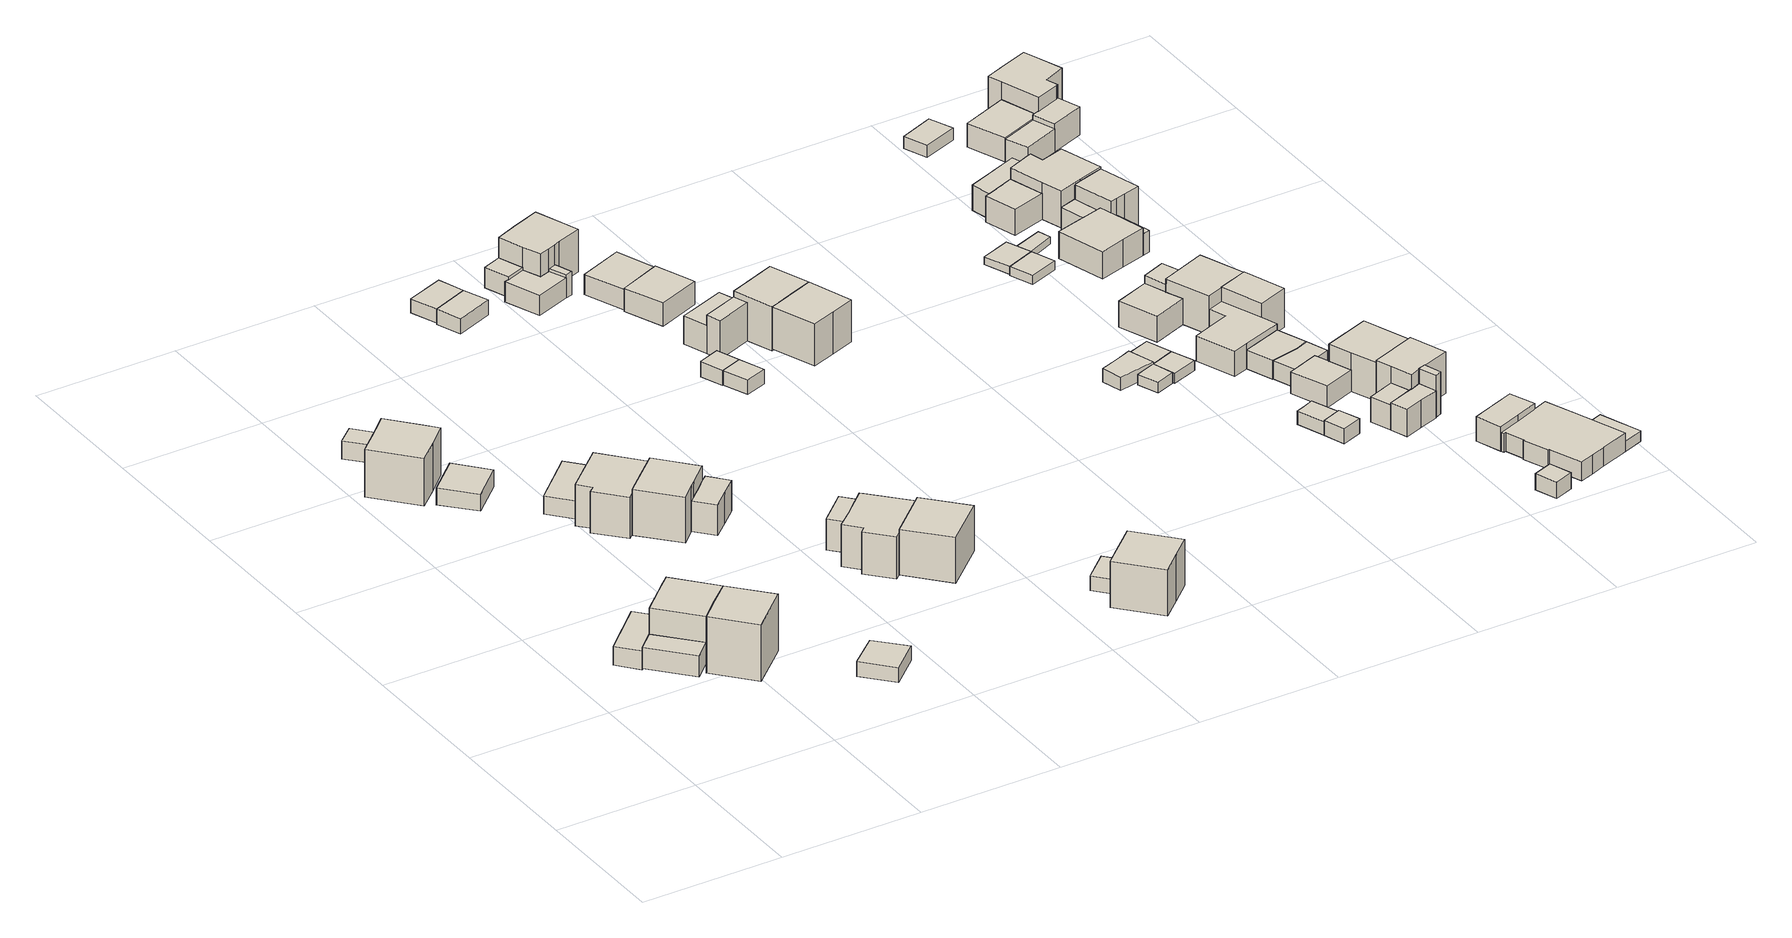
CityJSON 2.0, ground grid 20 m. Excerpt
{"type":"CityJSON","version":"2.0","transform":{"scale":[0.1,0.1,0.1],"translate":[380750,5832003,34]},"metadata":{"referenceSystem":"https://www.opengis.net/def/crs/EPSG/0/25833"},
"CityObjects":{
"building1":{"type":"Building","attributes":{"Gemeindeschluessel":"11000012","BezugspunktDach":"2200","function":"31001_2463","measuredHeight":2.71,"storeysAboveGround":1},"address":[{"country":"Germany","locality":"Berlin","thoroughfareNumber":"89 (1)","thoroughfareName":"Sonnenwalder Weg"}],"geometry":[{"type":"Solid","lod":"1","boundaries":[[[[0,1,2,3,4]],[[5,6,7,8,9]],[[5,9,4,3]],[[6,5,3,2]],[[7,6,2,1]],[[8,7,1,0]],[[9,8,0,4]]]]}]},
"building2":{"type":"Building","attributes":{"Gemeindeschluessel":"11000012","function":"31001_1010"},"address":[{"country":"Germany","locality":"Berlin","thoroughfareNumber":"89","thoroughfareName":"Sonnenwalder Weg"}],"children":["building2-1","building2-2"]},
"building2-1":{"type":"BuildingPart","attributes":{"BezugspunktDach":"2200","measuredHeight":9.21,"storeysAboveGround":2},"parents":["building2"],"geometry":[{"type":"Solid","lod":"1","boundaries":[[[[10,11,12,13,14,15,16]],[[17,6,18,19,20,21,7]],[[17,7,16,15]],[[6,17,15,14]],[[18,6,14,13]],[[19,18,13,12]],[[20,19,12,11]],[[21,20,11,10]],[[7,21,10,16],[22,23,24,25]],[[24,23,22,25]]]]}]},
"building2-2":{"type":"BuildingPart","attributes":{"BezugspunktDach":"2200","measuredHeight":3.39,"storeysAboveGround":2},"parents":["building2"],"geometry":[{"type":"Solid","lod":"1","boundaries":[[[[26,25,24,27]],[[23,22,28,29]],[[23,29,27,24]],[[28,22,25,26]],[[29,28,26,27]],[[22,23,24,25]]]]}]},
"building3":{"type":"Building","attributes":{"Gemeindeschluessel":"11000012","BezugspunktDach":"2200","function":"31001_1010","measuredHeight":10.4,"storeysAboveGround":2},"address":[{"country":"Germany","locality":"Berlin","thoroughfareNumber":"87","thoroughfareName":"Sonnenwalder Weg"}],"geometry":[{"type":"Solid","lod":"1","boundaries":[[[[30,31,12,11,10]],[[32,33,34,35,36]],[[32,36,10,11]],[[33,32,11,12]],[[34,33,12,31]],[[35,34,31,30]],[[36,35,30,10]]]]}]},
"building4":{"type":"Building","attributes":{"Gemeindeschluessel":"11000012","BezugspunktDach":"2200","function":"31001_1010","measuredHeight":8.41,"storeysAboveGround":1},"address":[{"country":"Germany","locality":"Berlin","thoroughfareNumber":"94","thoroughfareName":"Sonnenwalder Weg"}],"geometry":[{"type":"Solid","lod":"1","boundaries":[[[[37,38,39,40,41,42,43]],[[44,45,46,47,48,49,50]],[[44,50,43,42]],[[45,44,42,41]],[[46,45,41,40]],[[47,46,40,39]],[[48,47,39,38]],[[49,48,38,37]],[[50,49,37,43]]]]}]},
"building5":{"type":"Building","attributes":{"Gemeindeschluessel":"11000012","BezugspunktDach":"2200","function":"31001_2463","measuredHeight":2.64,"storeysAboveGround":1},"address":[{"country":"Germany","locality":"Berlin","thoroughfareNumber":"96 (1)","thoroughfareName":"Sonnenwalder Weg"}],"geometry":[{"type":"Solid","lod":"1","boundaries":[[[[51,52,53,54]],[[55,56,57,58]],[[55,58,54,53]],[[56,55,53,52]],[[57,56,52,51]],[[58,57,51,54]]]]}]},
"building6":{"type":"Building","attributes":{"Gemeindeschluessel":"11000012","BezugspunktDach":"2200","function":"31001_2463","measuredHeight":2.38,"storeysAboveGround":1},"address":[{"country":"Germany","locality":"Berlin","thoroughfareNumber":"94 (1)","thoroughfareName":"Sonnenwalder Weg"}],"geometry":[{"type":"Solid","lod":"1","boundaries":[[[[59,60,61,62]],[[63,64,65,66]],[[63,66,62,61]],[[64,63,61,60]],[[65,64,60,59]],[[66,65,59,62]]]]}]},
"building7":{"type":"Building","attributes":{"Gemeindeschluessel":"11000012","BezugspunktDach":"2200","function":"31001_2463","measuredHeight":2.81,"storeysAboveGround":1},"address":[{"country":"Germany","locality":"Berlin","thoroughfareNumber":"94 (2)","thoroughfareName":"Sonnenwalder Weg"}],"geometry":[{"type":"Solid","lod":"1","boundaries":[[[[67,68,69,70,71]],[[72,73,74,75,76]],[[72,76,71,70]],[[73,72,70,69]],[[74,73,69,68]],[[75,74,68,67]],[[76,75,67,71]]]]}]},
"building8":{"type":"Building","attributes":{"Gemeindeschluessel":"11000012","BezugspunktDach":"2200","function":"31001_2463","measuredHeight":2.12,"storeysAboveGround":1},"address":[{"country":"Germany","locality":"Berlin","thoroughfareNumber":"85 (2)","thoroughfareName":"Sonnenwalder Weg"}],"geometry":[{"type":"Solid","lod":"1","boundaries":[[[[77,78,79,80]],[[81,82,83,84]],[[81,84,80,79]],[[82,81,79,78]],[[83,82,78,77]],[[84,83,77,80]]]]}]},
"building9":{"type":"Building","attributes":{"Gemeindeschluessel":"11000012","BezugspunktDach":"2200","function":"31001_2463","measuredHeight":2.63,"storeysAboveGround":1},"address":[{"country":"Germany","locality":"Berlin","thoroughfareNumber":"92 (1)","thoroughfareName":"Sonnenwalder Weg"}],"geometry":[{"type":"Solid","lod":"1","boundaries":[[[[85,86,87,88,89]],[[90,91,92,93,94]],[[90,94,89,88]],[[91,90,88,87]],[[92,91,87,86]],[[93,92,86,85]],[[94,93,85,89]]]]}]},
"building10":{"type":"Building","attributes":{"Gemeindeschluessel":"11000012","BezugspunktDach":"2200","function":"31001_1010","measuredHeight":8.22,"storeysAboveGround":1},"address":[{"country":"Germany","locality":"Berlin","thoroughfareNumber":"92","thoroughfareName":"Sonnenwalder Weg"}],"geometry":[{"type":"Solid","lod":"1","boundaries":[[[[95,96,97,98,99,100,101,102,103,104]],[[93,105,92,106,107,108,109,110,111,112]],[[93,112,104,103]],[[105,93,103,102]],[[92,105,102,101]],[[106,92,101,100]],[[107,106,100,99]],[[108,107,99,98]],[[109,108,98,97]],[[110,109,97,96]],[[111,110,96,95]],[[112,111,95,104]]]]}]},
"building11":{"type":"Building","attributes":{"Gemeindeschluessel":"11000012","BezugspunktDach":"2200","function":"31001_1010","measuredHeight":8.33,"storeysAboveGround":1},"address":[{"country":"Germany","locality":"Berlin","thoroughfareNumber":"90","thoroughfareName":"Sonnenwalder Weg"}],"geometry":[{"type":"Solid","lod":"1","boundaries":[[[[113,114,115,116,117,118,119]],[[120,121,122,123,124,125,126]],[[120,126,119,118]],[[121,120,118,117]],[[122,121,117,116]],[[123,122,116,115]],[[124,123,115,114]],[[125,124,114,113]],[[126,125,113,119]]]]}]},
"building12":{"type":"Building","attributes":{"Gemeindeschluessel":"11000012","BezugspunktDach":"2200","function":"31001_2463","measuredHeight":5.65,"storeysAboveGround":1},"address":[{"country":"Germany","locality":"Berlin","thoroughfareNumber":"90 (1)","thoroughfareName":"Sonnenwalder Weg"}],"geometry":[{"type":"Solid","lod":"1","boundaries":[[[[127,128,129,130,131,132,133]],[[134,122,135,136,137,138,124]],[[134,124,133,132]],[[122,134,132,131]],[[135,122,131,130]],[[136,135,130,129]],[[137,136,129,128]],[[138,137,128,127]],[[124,138,127,133]]]]}]},
"building13":{"type":"Building","attributes":{"Gemeindeschluessel":"11000012","BezugspunktDach":"2200","function":"31001_2463","measuredHeight":4.32,"storeysAboveGround":1},"address":[{"country":"Germany","locality":"Berlin","thoroughfareNumber":"88 (1)","thoroughfareName":"Sonnenwalder Weg"}],"geometry":[{"type":"Solid","lod":"1","boundaries":[[[[139,140,141,142,143,144]],[[145,146,147,148,149,150]],[[145,150,144,143]],[[146,145,143,142]],[[147,146,142,141]],[[148,147,141,140]],[[149,148,140,139]],[[150,149,139,144]]]]}]},
"building14":{"type":"Building","attributes":{"Gemeindeschluessel":"11000012","BezugspunktDach":"2200","function":"31001_1010","measuredHeight":8.53,"storeysAboveGround":1},"address":[{"country":"Germany","locality":"Berlin","thoroughfareNumber":"88","thoroughfareName":"Sonnenwalder Weg"}],"geometry":[{"type":"Solid","lod":"1","boundaries":[[[[151,152,153,154,155,156,157,158,159,160,161]],[[149,162,148,147,163,164,165,166,167,168,169]],[[149,169,161,160]],[[162,149,160,159]],[[148,162,159,158]],[[147,148,158,157]],[[163,147,157,156]],[[164,163,156,155]],[[165,164,155,154]],[[166,165,154,153]],[[167,166,153,152]],[[168,167,152,151]],[[169,168,151,161]]]]}]},
"building15":{"type":"Building","attributes":{"Gemeindeschluessel":"11000012","BezugspunktDach":"2200","function":"31001_1010","measuredHeight":8.47,"storeysAboveGround":1},"address":[{"country":"Germany","locality":"Berlin","thoroughfareNumber":"86","thoroughfareName":"Sonnenwalder Weg"}],"geometry":[{"type":"Solid","lod":"1","boundaries":[[[[170,171,172,173,174]],[[164,163,175,176,165]],[[164,165,174,173]],[[163,164,173,172]],[[175,163,172,171]],[[176,175,171,170]],[[165,176,170,174]]]]}]},
"building16":{"type":"Building","attributes":{"Gemeindeschluessel":"11000012","BezugspunktDach":"2200","function":"31001_2463","measuredHeight":2,"storeysAboveGround":1},"address":[{"country":"Germany","locality":"Berlin","thoroughfareNumber":"6 (2)","thoroughfareName":"Polziner Weg"}],"geometry":[{"type":"Solid","lod":"1","boundaries":[[[[177,178,179,180]],[[181,182,183,184]],[[181,184,180,179]],[[182,181,179,178]],[[183,182,178,177]],[[184,183,177,180]]]]}]},
"building17":{"type":"Building","attributes":{"Gemeindeschluessel":"11000012","BezugspunktDach":"2200","function":"31001_2463","measuredHeight":2.17,"storeysAboveGround":1},"address":[{"country":"Germany","locality":"Berlin","thoroughfareNumber":"8 (2)","thoroughfareName":"Polziner Weg"}],"geometry":[{"type":"Solid","lod":"1","boundaries":[[[[185,186,178,177]],[[187,188,189,190]],[[187,190,177,178]],[[188,187,178,186]],[[189,188,186,185]],[[190,189,185,177]]]]}]},
"building18":{"type":"Building","attributes":{"Gemeindeschluessel":"11000012","BezugspunktDach":"2200","function":"31001_2463","measuredHeight":2.06,"storeysAboveGround":1},"address":[{"country":"Germany","locality":"Berlin","thoroughfareNumber":"84 (1)","thoroughfareName":"Sonnenwalder Weg"}],"geometry":[{"type":"Solid","lod":"1","boundaries":[[[[191,192,193,194]],[[195,196,197,198]],[[195,198,194,193]],[[196,195,193,192]],[[197,196,192,191]],[[198,197,191,194]]]]}]},
"building19":{"type":"Building","attributes":{"Gemeindeschluessel":"11000012","BezugspunktDach":"2200","function":"31001_1010","measuredHeight":8.46,"storeysAboveGround":1},"address":[{"country":"Germany","locality":"Berlin","thoroughfareNumber":"84","thoroughfareName":"Sonnenwalder Weg"}],"geometry":[{"type":"Solid","lod":"1","boundaries":[[[[199,200,201,202,203,204,205]],[[206,207,208,209,210,211,212]],[[206,212,205,204]],[[207,206,204,203]],[[208,207,203,202]],[[209,208,202,201]],[[210,209,201,200]],[[211,210,200,199]],[[212,211,199,205]]]]}]},
"building20":{"type":"Building","attributes":{"Gemeindeschluessel":"11000012","BezugspunktDach":"2200","function":"51009_1610","measuredHeight":3.14,"storeysAboveGround":0},"address":[{"country":"Germany","locality":"Berlin"}],"geometry":[{"type":"Solid","lod":"1","boundaries":[[[[213,214,215,216]],[[217,218,219,220]],[[217,220,216,215]],[[218,217,215,214]],[[219,218,214,213]],[[220,219,213,216]]]]}]},
"building21":{"type":"Building","attributes":{"Gemeindeschluessel":"11000012","BezugspunktDach":"2200","function":"31001_2463","measuredHeight":2.14,"storeysAboveGround":1},"address":[{"country":"Germany","locality":"Berlin","thoroughfareNumber":"10 (2)","thoroughfareName":"Polziner Weg"}],"geometry":[{"type":"Solid","lod":"1","boundaries":[[[[221,222,223,224]],[[225,226,227,228]],[[225,228,224,223]],[[226,225,223,222]],[[227,226,222,221]],[[228,227,221,224]]]]}]},
"building22":{"type":"Building","attributes":{"Gemeindeschluessel":"11000012","BezugspunktDach":"2200","function":"31001_2463","measuredHeight":2.1,"storeysAboveGround":1},"address":[{"country":"Germany","locality":"Berlin","thoroughfareNumber":"12 (1)","thoroughfareName":"Polziner Weg"}],"geometry":[{"type":"Solid","lod":"1","boundaries":[[[[229,230,222,221]],[[231,232,233,234]],[[231,234,221,222]],[[232,231,222,230]],[[233,232,230,229]],[[234,233,229,221]]]]}]},
"building23":{"type":"Building","attributes":{"Gemeindeschluessel":"11000012","function":"31001_1010"},"address":[{"country":"Germany","locality":"Berlin","thoroughfareNumber":"8","thoroughfareName":"Polziner Weg"}],"children":["building23-1","building23-2"]},
"building23-1":{"type":"BuildingPart","attributes":{"BezugspunktDach":"2200","measuredHeight":6.8,"storeysAboveGround":1},"parents":["building23"],"geometry":[{"type":"MultiSurface","lod":"1","boundaries":[[[235,236,237,238,239,240,241,242,243]],[[244,245,246,247,248,249,250,251,252]],[[244,252,243,242]],[[245,244,242,241]],[[246,245,241,240]],[[247,246,240,239]],[[248,247,239,238]],[[249,248,238,237]],[[250,253,254,249,237,236]],[[255,253,250,236,235]],[[252,251,235,243]],[[249,254,253,250]],[[251,250,253,255]]]}]},
"building23-2":{"type":"BuildingPart","attributes":{"BezugspunktDach":"2200","measuredHeight":2.83,"storeysAboveGround":1},"parents":["building23"],"geometry":[{"type":"Solid","lod":"1","boundaries":[[[[256,257,254,253,255,258,259]],[[260,251,250,249,261,262,263]],[[260,263,259,258]],[[251,260,258,255]],[[261,249,254,257]],[[262,261,257,256]],[[263,262,256,259]],[[251,255,253,250]],[[250,253,254,249]]]]}]},
"building24":{"type":"Building","attributes":{"Gemeindeschluessel":"11000012","BezugspunktDach":"2200","function":"51009_1610","measuredHeight":3.33,"storeysAboveGround":0},"address":[{"country":"Germany","locality":"Berlin"}],"geometry":[{"type":"Solid","lod":"1","boundaries":[[[[264,265,266,267]],[[248,268,261,249]],[[248,249,267,266]],[[268,248,266,265]],[[261,268,265,264]],[[249,261,264,267]]]]}]},
"building25":{"type":"Building","attributes":{"Gemeindeschluessel":"11000012","BezugspunktDach":"2200","function":"31001_2463","measuredHeight":3.25,"storeysAboveGround":1},"address":[{"country":"Germany","locality":"Berlin","thoroughfareNumber":"8 (1)","thoroughfareName":"Polziner Weg"}],"geometry":[{"type":"Solid","lod":"1","boundaries":[[[[269,270,271,272]],[[273,274,275,276]],[[273,276,272,271]],[[274,273,271,270]],[[275,274,270,269]],[[276,275,269,272]]]]}]},
"building26":{"type":"Building","attributes":{"Gemeindeschluessel":"11000012","BezugspunktDach":"2200","function":"31001_2463","measuredHeight":3.91,"storeysAboveGround":1},"address":[{"country":"Germany","locality":"Berlin","thoroughfareNumber":"10 (1)","thoroughfareName":"Polziner Weg"}],"geometry":[{"type":"Solid","lod":"1","boundaries":[[[[277,278,279,280]],[[281,282,283,284]],[[281,284,280,279]],[[282,281,279,278]],[[283,282,278,277]],[[284,283,277,280]]]]}]},
"building27":{"type":"Building","attributes":{"Gemeindeschluessel":"11000012","function":"31001_1010"},"address":[{"country":"Germany","locality":"Berlin","thoroughfareNumber":"10","thoroughfareName":"Polziner Weg"}],"children":["building27-1","building27-2","building27-3"]},
"building27-1":{"type":"BuildingPart","attributes":{"BezugspunktDach":"2200","measuredHeight":7.17,"storeysAboveGround":1},"parents":["building27"],"geometry":[{"type":"MultiSurface","lod":"1","boundaries":[[[285,286,287,288]],[[289,290,291,292]],[[289,293,294,295,288,287]],[[290,289,287,286]],[[291,290,286,285]],[[292,296,297,298,291,285,288]],[[292,295,294,293]],[[298,297,296,292,299]]]}]},
"building27-2":{"type":"BuildingPart","attributes":{"BezugspunktDach":"2200","measuredHeight":4,"storeysAboveGround":1},"parents":["building27"],"geometry":[{"type":"MultiSurface","lod":"1","boundaries":[[[300,294,301,302]],[[303,293,304,305]],[[303,305,302,301]],[[293,303,301,294]],[[293,292,304]],[[305,304,300,302]],[[294,295,292,293]],[[304,292,295,300]]]}]},
"building27-3":{"type":"BuildingPart","attributes":{"BezugspunktDach":"2200","measuredHeight":5.54,"storeysAboveGround":1},"parents":["building27"],"geometry":[{"type":"MultiSurface","lod":"1","boundaries":[[[306,297,296,307]],[[292,298,308,304]],[[292,295,300,307,296]],[[308,298,297,306]],[[304,308,306,307]],[[304,300,295,292]],[[298,292,296,297]]]}]},
"building28":{"type":"Building","attributes":{"Gemeindeschluessel":"11000012","BezugspunktDach":"2200","function":"31001_1010","measuredHeight":6.73,"storeysAboveGround":1},"address":[{"country":"Germany","locality":"Berlin","thoroughfareNumber":"12","thoroughfareName":"Polziner Weg"}],"geometry":[{"type":"Solid","lod":"1","boundaries":[[[[309,310,311,286,312,285]],[[313,314,315,316,317,318]],[[313,318,285,312]],[[314,313,312,286]],[[315,314,286,311]],[[316,315,311,310]],[[317,316,310,309]],[[318,317,309,285]]]]}]},
"building29":{"type":"Building","attributes":{"Gemeindeschluessel":"11000012","BezugspunktDach":"2200","function":"51009_1610","measuredHeight":2.15,"storeysAboveGround":0},"address":[{"country":"Germany","locality":"Berlin"}],"geometry":[{"type":"Solid","lod":"1","boundaries":[[[[319,320,321,322,323]],[[324,325,326,327,328]],[[324,328,323,322]],[[325,324,322,321]],[[326,325,321,320]],[[327,326,320,319]],[[328,327,319,323]]]]}]},
"building30":{"type":"Building","attributes":{"Gemeindeschluessel":"11000012","BezugspunktDach":"2200","function":"31001_2000","measuredHeight":1.5,"storeysAboveGround":1},"address":[{"country":"Germany","locality":"Berlin","thoroughfareNumber":"20 (3)","thoroughfareName":"Zanower Weg"}],"geometry":[{"type":"Solid","lod":"1","boundaries":[[[[329,330,331,332]],[[333,334,335,336]],[[333,336,332,331]],[[334,333,331,330]],[[335,334,330,329]],[[336,335,329,332]]]]}]},
"building31":{"type":"Building","attributes":{"Gemeindeschluessel":"11000012","BezugspunktDach":"2200","function":"31001_2000","measuredHeight":1.39,"storeysAboveGround":1},"address":[{"country":"Germany","locality":"Berlin","thoroughfareNumber":"18 (1)","thoroughfareName":"Zanower Weg"}],"geometry":[{"type":"Solid","lod":"1","boundaries":[[[[331,337,338,339]],[[340,341,342,343]],[[340,343,339,338]],[[341,340,338,337]],[[342,341,337,331]],[[343,342,331,339]]]]}]},
"building32":{"type":"Building","attributes":{"Gemeindeschluessel":"11000012","BezugspunktDach":"2200","function":"31001_2000","measuredHeight":1.42,"storeysAboveGround":1},"address":[{"country":"Germany","locality":"Berlin","thoroughfareNumber":"20 (2)","thoroughfareName":"Zanower Weg"}],"geometry":[{"type":"Solid","lod":"1","boundaries":[[[[330,344,345,337,331]],[[341,346,347,348,342]],[[341,342,331,337]],[[346,341,337,345]],[[347,346,345,344]],[[348,347,344,330]],[[342,348,330,331]]]]}]},
"building33":{"type":"Building","attributes":{"Gemeindeschluessel":"11000012","BezugspunktDach":"2200","function":"31001_2000","measuredHeight":2.25,"storeysAboveGround":1},"address":[{"country":"Germany","locality":"Berlin","thoroughfareNumber":"22 (2)","thoroughfareName":"Zanower Weg"}],"geometry":[{"type":"Solid","lod":"1","boundaries":[[[[349,350,351,352,353,354]],[[355,356,357,358,359,360]],[[355,360,354,353]],[[356,355,353,352]],[[357,356,352,351]],[[358,357,351,350]],[[359,358,350,349]],[[360,359,349,354]]]]}]},
"building34":{"type":"Building","attributes":{"Gemeindeschluessel":"11000012","BezugspunktDach":"2200","function":"31001_2000","measuredHeight":2.14,"storeysAboveGround":1},"address":[{"country":"Germany","locality":"Berlin","thoroughfareNumber":"24 (1)","thoroughfareName":"Zanower Weg"}],"geometry":[{"type":"Solid","lod":"1","boundaries":[[[[361,362,363,364]],[[357,365,366,359]],[[357,359,364,363]],[[365,357,363,362]],[[366,365,362,361]],[[359,366,361,364]]]]}]},
"building35":{"type":"Building","attributes":{"Gemeindeschluessel":"11000012","BezugspunktDach":"2200","function":"31001_2463","measuredHeight":1.1,"storeysAboveGround":1},"address":[{"country":"Germany","locality":"Berlin","thoroughfareNumber":"14 (2)","thoroughfareName":"Zanower Weg"}],"geometry":[{"type":"Solid","lod":"1","boundaries":[[[[367,368,369,370,371]],[[372,373,374,375,376]],[[372,376,371,370]],[[373,372,370,369]],[[374,373,369,368]],[[375,374,368,367]],[[376,375,367,371]]]]}]},
"building36":{"type":"Building","attributes":{"Gemeindeschluessel":"11000012","BezugspunktDach":"2200","function":"31001_2463","measuredHeight":1.29,"storeysAboveGround":1},"address":[{"country":"Germany","locality":"Berlin","thoroughfareNumber":"16 (1)","thoroughfareName":"Zanower Weg"}],"geometry":[{"type":"Solid","lod":"1","boundaries":[[[[377,378,368,367]],[[379,380,381,382]],[[379,382,367,368]],[[380,379,368,378]],[[381,380,378,377]],[[382,381,377,367]]]]}]},
"building37":{"type":"Building","attributes":{"Gemeindeschluessel":"11000012","BezugspunktDach":"2200","function":"31001_2463","measuredHeight":2.61,"storeysAboveGround":1},"address":[{"country":"Germany","locality":"Berlin","thoroughfareNumber":"20 (1)","thoroughfareName":"Zanower Weg"}],"geometry":[{"type":"Solid","lod":"1","boundaries":[[[[383,384,385,386,387]],[[388,389,390,391,392]],[[388,392,387,386]],[[389,388,386,385]],[[390,389,385,384]],[[391,390,384,383]],[[392,391,383,387]]]]}]},
"building38":{"type":"Building","attributes":{"Gemeindeschluessel":"11000012","BezugspunktDach":"2200","function":"31001_2463","measuredHeight":2.55,"storeysAboveGround":1},"address":[{"country":"Germany","locality":"Berlin","thoroughfareNumber":"22 (1)","thoroughfareName":"Zanower Weg"}],"geometry":[{"type":"Solid","lod":"1","boundaries":[[[[393,394,395,385,384,383]],[[396,397,398,399,400,401]],[[396,401,383,384]],[[397,396,384,385]],[[398,397,385,395]],[[399,398,395,394]],[[400,399,394,393]],[[401,400,393,383]]]]}]},
"building39":{"type":"Building","attributes":{"Gemeindeschluessel":"11000012","BezugspunktDach":"2200","function":"31001_2000","measuredHeight":1.04,"storeysAboveGround":1},"address":[{"country":"Germany","locality":"Berlin","thoroughfareNumber":"14 (3)","thoroughfareName":"Zanower Weg"}],"geometry":[{"type":"Solid","lod":"1","boundaries":[[[[368,402,403,369]],[[404,405,406,407]],[[404,407,369,403]],[[405,404,403,402]],[[406,405,402,368]],[[407,406,368,369]]]]}]},
"building40":{"type":"Building","attributes":{"Gemeindeschluessel":"11000012","BezugspunktDach":"2200","function":"31001_2000","measuredHeight":2.35,"storeysAboveGround":1},"address":[{"country":"Germany","locality":"Berlin","thoroughfareNumber":"26 (2)","thoroughfareName":"Zanower Weg"}],"geometry":[{"type":"Solid","lod":"1","boundaries":[[[[408,409,410,411]],[[412,413,414,415]],[[412,415,411,410]],[[413,412,410,409]],[[414,413,409,408]],[[415,414,408,411]]]]}]},
"building41":{"type":"Building","attributes":{"Gemeindeschluessel":"11000012","function":"31001_1010"},"address":[{"country":"Germany","locality":"Berlin","thoroughfareNumber":"18","thoroughfareName":"Zanower Weg"}],"children":["building41-1","building41-2","building41-3"]},
"building41-1":{"type":"BuildingPart","attributes":{"BezugspunktDach":"2200","measuredHeight":6.34,"storeysAboveGround":1},"parents":["building41"],"geometry":[{"type":"MultiSurface","lod":"1","boundaries":[[[416,417,418,419]],[[420,421,422,423]],[[420,424,425,426,419,418]],[[421,420,418,417]],[[422,421,417,416]],[[427,428,429,422,416,419]],[[423,426,425,424]],[[423,429,428,427]]]}]},
"building41-2":{"type":"BuildingPart","attributes":{"BezugspunktDach":"2200","measuredHeight":3.7,"storeysAboveGround":1},"parents":["building41"],"geometry":[{"type":"MultiSurface","lod":"1","boundaries":[[[430,428,431,432]],[[433,429,434,435]],[[433,435,432,431]],[[434,429,428,430]],[[435,434,430,432]],[[429,436,423,427,428]],[[431,427,423,433]]]}]},
"building41-3":{"type":"BuildingPart","attributes":{"BezugspunktDach":"2200","measuredHeight":4.79,"storeysAboveGround":1},"parents":["building41"],"geometry":[{"type":"MultiSurface","lod":"1","boundaries":[[[426,425,437,438]],[[439,424,423,433]],[[439,433,438,437]],[[424,439,437,425]],[[433,431,427,423,426,438]],[[424,425,426,423]],[[440,423,427,431,433]]]}]},
"building42":{"type":"Building","attributes":{"Gemeindeschluessel":"11000012","function":"31001_1010"},"address":[{"country":"Germany","locality":"Berlin","thoroughfareNumber":"20","thoroughfareName":"Zanower Weg"}],"children":["building42-1","building42-2"]},
"building42-1":{"type":"BuildingPart","attributes":{"BezugspunktDach":"2200","measuredHeight":4.05,"storeysAboveGround":1},"parents":["building42"],"geometry":[{"type":"Solid","lod":"1","boundaries":[[[[441,442,443,444,445,446,447,448,449]],[[450,451,452,453,454,388,392,455,456]],[[450,456,449,448]],[[451,450,448,447]],[[452,451,447,446]],[[453,452,446,445]],[[388,454,444,443]],[[392,388,443,442]],[[455,392,442,441]],[[456,455,441,449]],[[453,445,444,454]]]]}]},
"building42-2":{"type":"BuildingPart","attributes":{"BezugspunktDach":"2200","measuredHeight":6.53,"storeysAboveGround":1},"parents":["building42"],"geometry":[{"type":"MultiSurface","lod":"1","boundaries":[[[457,458,459,460]],[[461,462,454,453]],[[461,453,460,459]],[[462,461,459,458]],[[454,462,458,457]],[[445,444,454,457,460]],[[463,453,454,444,445]]]}]},
"building43":{"type":"Building","attributes":{"Gemeindeschluessel":"11000012","function":"31001_1010"},"address":[{"country":"Germany","locality":"Berlin","thoroughfareNumber":"22","thoroughfareName":"Zanower Weg"}],"children":["building43-1","building43-2"]},
"building43-1":{"type":"BuildingPart","attributes":{"BezugspunktDach":"2200","measuredHeight":6.45,"storeysAboveGround":1},"parents":["building43"],"geometry":[{"type":"MultiSurface","lod":"1","boundaries":[[[464,465,466,467,468,469]],[[470,471,472,473,474,475]],[[470,475,469,468]],[[471,470,468,467]],[[472,471,467,466]],[[473,472,466,465]],[[474,473,465,464]],[[476,477,464,469]],[[475,474,477,476]]]}]},
"building43-2":{"type":"BuildingPart","attributes":{"BezugspunktDach":"2200","measuredHeight":3.1,"storeysAboveGround":1},"parents":["building43"],"geometry":[{"type":"MultiSurface","lod":"1","boundaries":[[[478,477,476,479,480]],[[399,475,474,481,482]],[[399,482,480,479]],[[475,399,479,476]],[[481,474,477,478]],[[482,481,478,480]],[[474,483,475,476,477]]]}]},
"building44":{"type":"Building","attributes":{"Gemeindeschluessel":"11000012","function":"31001_1010"},"address":[{"country":"Germany","locality":"Berlin","thoroughfareNumber":"24","thoroughfareName":"Zanower Weg"}],"children":["building44-1","building44-2","building44-3"]},
"building44-1":{"type":"BuildingPart","attributes":{"BezugspunktDach":"2200","measuredHeight":5.91,"storeysAboveGround":1},"parents":["building44"],"geometry":[{"type":"MultiSurface","lod":"1","boundaries":[[[484,485,486,487,488,489]],[[490,491,492,493,494,495]],[[490,495,489,488]],[[491,490,488,487]],[[492,491,487,486]],[[496,497,492,486,485]],[[498,499,485,484]],[[495,494,484,489]],[[493,492,497,496]],[[494,493,499,498]]]}]},
"building44-2":{"type":"BuildingPart","attributes":{"BezugspunktDach":"2200","measuredHeight":3.61,"storeysAboveGround":1},"parents":["building44"],"geometry":[{"type":"MultiSurface","lod":"1","boundaries":[[[500,499,498,501]],[[494,493,502,503]],[[494,503,501,498]],[[503,502,500,501]],[[493,494,498,499]],[[502,504,505,500]],[[493,499,505,504,506]]]}]},
"building44-3":{"type":"BuildingPart","attributes":{"BezugspunktDach":"2200","measuredHeight":4.18,"storeysAboveGround":1},"parents":["building44"],"geometry":[{"type":"MultiSurface","lod":"1","boundaries":[[[507,508,509,497,510,511]],[[504,492,512,513,514,502]],[[505,500,511,510]],[[504,510,496,499,505,504,493]],[[512,492,497,509]],[[513,512,509,508]],[[514,513,508,507]],[[502,514,507,511]],[[504,502,500,505]],[[515,492,493,496,497]],[[493,504,505,499]]]}]},
"building45":{"type":"Building","attributes":{"Gemeindeschluessel":"11000012","BezugspunktDach":"2200","function":"51009_1610","measuredHeight":5.96,"storeysAboveGround":0},"address":[{"country":"Germany","locality":"Berlin"}],"geometry":[{"type":"Solid","lod":"1","boundaries":[[[[516,517,518,519]],[[520,521,522,523]],[[520,523,519,518]],[[521,520,518,517]],[[522,521,517,516]],[[523,522,516,519]]]]}]},
"building46":{"type":"Building","attributes":{"Gemeindeschluessel":"11000012","BezugspunktDach":"2200","function":"31001_2463","measuredHeight":4.01,"storeysAboveGround":1},"address":[{"country":"Germany","locality":"Berlin","thoroughfareNumber":"14 (1)","thoroughfareName":"Zanower Weg"}],"geometry":[{"type":"Solid","lod":"1","boundaries":[[[[524,525,526,527]],[[528,529,530,531]],[[528,531,527,526]],[[529,528,526,525]],[[530,529,525,524]],[[531,530,524,527]]]]}]},
"building47":{"type":"Building","attributes":{"Gemeindeschluessel":"11000012","BezugspunktDach":"2200","function":"31001_2463","measuredHeight":3.92,"storeysAboveGround":1},"address":[{"country":"Germany","locality":"Berlin","thoroughfareNumber":"26 (1)","thoroughfareName":"Zanower Weg"}],"geometry":[{"type":"Solid","lod":"1","boundaries":[[[[532,533,534,535,536,537]],[[538,539,540,541,542,543]],[[538,543,537,536]],[[539,538,536,535]],[[540,539,535,534]],[[541,540,534,533]],[[542,541,533,532]],[[543,542,532,537]]]]}]},
"building48":{"type":"Building","attributes":{"Gemeindeschluessel":"11000012","function":"31001_1010"},"address":[{"country":"Germany","locality":"Berlin","thoroughfareNumber":"16","thoroughfareName":"Zanower Weg"}],"children":["building48-1","building48-2","building48-3"]},
"building48-1":{"type":"BuildingPart","attributes":{"BezugspunktDach":"2200","measuredHeight":4.47,"storeysAboveGround":1},"parents":["building48"],"geometry":[{"type":"Solid","lod":"1","boundaries":[[[[544,545,546,547,548,549,550,551]],[[552,553,554,555,556,557,558,559]],[[552,559,551,550]],[[553,552,550,549]],[[554,560,561,553,549,548]],[[556,555,547,546]],[[557,556,546,545]],[[558,557,545,544]],[[559,558,544,551]],[[553,561,560,554]],[[555,554,548,547]]]]}]},
"building48-2":{"type":"BuildingPart","attributes":{"BezugspunktDach":"2200","measuredHeight":6.67,"storeysAboveGround":1},"parents":["building48"],"geometry":[{"type":"MultiSurface","lod":"1","boundaries":[[[562,563,564,565,566,567,568]],[[569,570,571,572,573,555,574]],[[569,574,568,567]],[[570,569,567,566]],[[571,570,566,565]],[[572,571,565,564]],[[573,572,564,563]],[[555,573,563,562]],[[575,560,554,548,547,562,568]],[[547,548,554,555]],[[574,554,560,575]]]}]},
"building48-3":{"type":"BuildingPart","attributes":{"BezugspunktDach":"2200","measuredHeight":3.44,"storeysAboveGround":1},"parents":["building48"],"geometry":[{"type":"Solid","lod":"1","boundaries":[[[[561,560,575,576]],[[574,554,553,577]],[[574,577,576,575]],[[554,574,575,560]],[[577,553,561,576]],[[554,560,561,553]]]]}]},
"building49":{"type":"Building","attributes":{"Gemeindeschluessel":"11000012","function":"31001_1010"},"address":[{"country":"Germany","locality":"Berlin","thoroughfareNumber":"14","thoroughfareName":"Zanower Weg"}],"children":["building49-1","building49-2"]},
"building49-1":{"type":"BuildingPart","attributes":{"BezugspunktDach":"2200","measuredHeight":6.53,"storeysAboveGround":1},"parents":["building49"],"geometry":[{"type":"MultiSurface","lod":"1","boundaries":[[[578,579,580,581,582,583,584,585,586]],[[587,529,588,589,590,591,592,593,594]],[[587,594,586,585]],[[529,587,585,584]],[[588,529,584,583]],[[589,588,583,582]],[[590,589,582,581]],[[591,590,581,580]],[[592,591,580,579]],[[593,592,579,578]],[[595,596,578,586]],[[594,593,596,595]]]}]},
"building49-2":{"type":"BuildingPart","attributes":{"BezugspunktDach":"2200","measuredHeight":4.4,"storeysAboveGround":1},"parents":["building49"],"geometry":[{"type":"Solid","lod":"1","boundaries":[[[[597,596,595,598,599]],[[530,594,593,600,601]],[[530,601,599,598]],[[594,530,598,595]],[[600,593,596,597]],[[601,600,597,599]],[[593,594,595,596]]]]}]},
"building50":{"type":"Building","attributes":{"Gemeindeschluessel":"11000012","BezugspunktDach":"2200","function":"51009_1610","measuredHeight":3.07,"storeysAboveGround":0},"address":[{"country":"Germany","locality":"Berlin"}],"geometry":[{"type":"Solid","lod":"1","boundaries":[[[[602,603,604,605]],[[573,606,556,555]],[[573,555,605,604]],[[606,573,604,603]],[[556,606,603,602]],[[555,556,602,605]]]]}]},
"building51":{"type":"Building","attributes":{"Gemeindeschluessel":"11000012","function":"31001_1010"},"address":[{"country":"Germany","locality":"Berlin","thoroughfareNumber":"26","thoroughfareName":"Zanower Weg"}],"children":["building51-1","building51-2"]},
"building51-1":{"type":"BuildingPart","attributes":{"BezugspunktDach":"2200","measuredHeight":4.05,"storeysAboveGround":1},"parents":["building51"],"geometry":[{"type":"Solid","lod":"1","boundaries":[[[[607,608,609,610,611,612,613,614,615,616,617,618,619,620,621]],[[622,540,623,624,625,626,627,628,629,630,631,632,633,634,542]],[[622,542,621,620]],[[540,622,620,619]],[[623,540,619,618]],[[624,623,618,617]],[[625,635,636,624,617,616]],[[626,625,616,615]],[[627,626,615,614]],[[628,627,614,613]],[[629,628,613,612]],[[630,629,612,611]],[[631,630,611,610]],[[632,631,610,609]],[[633,632,609,608]],[[634,633,608,607]],[[542,634,607,621]],[[624,636,635,625]]]]}]},
"building51-2":{"type":"BuildingPart","attributes":{"BezugspunktDach":"2200","measuredHeight":1.51,"storeysAboveGround":1},"parents":["building51"],"geometry":[{"type":"Solid","lod":"1","boundaries":[[[[635,637,638,636]],[[639,640,625,624]],[[639,624,636,638]],[[640,639,638,637]],[[625,640,637,635]],[[624,625,635,636]]]]}]},
"building52":{"type":"Building","attributes":{"Gemeindeschluessel":"11000012","BezugspunktDach":"2200","function":"31001_2000","measuredHeight":1.68,"storeysAboveGround":1},"address":[{"country":"Germany","locality":"Berlin","thoroughfareNumber":"10 (2)","thoroughfareName":"Zanower Weg"}],"geometry":[{"type":"Solid","lod":"1","boundaries":[[[[641,642,643,644]],[[645,646,647,648]],[[645,648,644,643]],[[646,645,643,642]],[[647,646,642,641]],[[648,647,641,644]]]]}]},
"building53":{"type":"Building","attributes":{"Gemeindeschluessel":"11000012","function":"31001_1010"},"address":[{"country":"Germany","locality":"Berlin","thoroughfareNumber":"12","thoroughfareName":"Zanower Weg"}],"children":["building53-1","building53-2","building53-3"]},
"building53-1":{"type":"BuildingPart","attributes":{"BezugspunktDach":"2200","measuredHeight":6.65,"storeysAboveGround":1},"parents":["building53"],"geometry":[{"type":"Solid","lod":"1","boundaries":[[[[649,650,651,652,653,654,655,656,657]],[[658,659,660,661,662,663,664,665,666]],[[658,666,657,656]],[[659,658,656,655]],[[660,659,655,654]],[[661,660,654,653]],[[662,661,653,652]],[[663,662,652,651]],[[664,663,651,650]],[[665,664,650,649],[665,667,668,664]],[[666,665,649,657]],[[667,665,664,668]]]]}]},
"building53-2":{"type":"BuildingPart","attributes":{"BezugspunktDach":"2200","measuredHeight":3.31,"storeysAboveGround":1},"parents":["building53"],"geometry":[{"type":"MultiSurface","lod":"1","boundaries":[[[669,670,668,667,671]],[[665,664,672,673,674]],[[665,674,671,667]],[[672,664,668,670]],[[675,676,677,670,669]],[[674,673,669,671]],[[664,678,665,667,668]],[[673,672,677,676,675]]]}]},
"building53-3":{"type":"BuildingPart","attributes":{"BezugspunktDach":"2200","measuredHeight":3.3,"storeysAboveGround":1},"parents":["building53"],"geometry":[{"type":"MultiSurface","lod":"1","boundaries":[[[679,680,677,676]],[[672,681,682,673]],[[681,672,677,680]],[[682,681,680,679]],[[673,682,679,676]],[[683,672,673,676,677]]]}]},
"building54":{"type":"Building","attributes":{"Gemeindeschluessel":"11000012","BezugspunktDach":"2200","function":"31001_2463","measuredHeight":4.32,"storeysAboveGround":1},"address":[{"country":"Germany","locality":"Berlin","thoroughfareNumber":"12 (1)","thoroughfareName":"Zanower Weg"}],"geometry":[{"type":"Solid","lod":"1","boundaries":[[[[684,685,686,687]],[[662,688,681,672]],[[662,672,687,686]],[[688,662,686,685]],[[681,688,685,684]],[[672,681,684,687]]]]}]}
},
"vertices":[
[78,247,48],[102,269,48],[141,305,48],[116,333,48],[54,275,48],[116,333,21],[141,305,21],[102,269,21],[78,247,21],[54,275,21],
[151,216,90],[178,241,90],[206,266,90],[158,320,90],[141,305,90],[130,295,90],[102,269,90],[130,295,21],[158,320,21],[206,266,21],[178,241,21],[151,216,21],[151,216,23],[102,269,23],[102,269,53],[151,216,53],
[126,193,53],[78,247,53],[126,193,23],[78,247,23],
[197,164,90],[253,214,90],[178,241,9],[206,266,9],[253,214,9],[197,164,9],[151,216,9],
[60,721,84],[88,746,84],[115,771,84],[100,788,84],[65,828,84],[37,802,84],[9,777,84],[37,802,16],[65,828,16],[100,788,16],[115,771,16],[88,746,16],[60,721,16],[9,777,16],
[65,828,44],[87,848,44],[54,885,44],[31,865,44],[54,885,18],[87,848,18],[65,828,18],[31,865,18],
[111,673,41],[155,713,41],[118,755,41],[73,714,41],[118,755,17],[155,713,17],[111,673,17],[73,714,17],
[100,788,30],[122,809,30],[105,828,30],[87,848,30],[65,828,30],[87,848,9],[105,828,9],[122,809,9],[100,788,9],[65,828,9],
[328,56,42],[368,92,42],[332,130,42],[292,96,42],[332,130,21],[368,92,21],[328,56,21],[292,96,21],
[200,590,45],[247,632,45],[263,647,45],[233,681,45],[171,624,45],[233,681,19],[263,647,19],[247,632,19],[200,590,19],[171,624,19],
[204,563,78],[196,556,78],[230,519,78],[237,526,78],[266,552,78],[295,578,78],[247,632,78],[218,606,78],[200,590,78],[189,580,78],[218,606,19],[295,578,19],[266,552,19],[237,526,19],[230,519,19],[196,556,19],[204,563,19],[189,580,19],
[283,476,83],[303,495,83],[311,502,83],[339,528,83],[295,578,83],[266,552,83],[237,526,83],[266,552,18],[295,578,18],[339,528,18],[311,502,18],[303,495,18],[283,476,18],[237,526,18],
[325,470,62],[348,490,62],[370,510,62],[348,535,62],[339,528,62],[326,515,62],[303,495,62],[326,515,18],[348,535,18],[370,510,18],[348,490,18],[325,470,18],
[438,347,64],[471,377,64],[475,373,64],[482,380,64],[459,406,64],[418,369,64],[459,406,20],[482,380,20],[475,373,20],[471,377,20],[438,347,20],[418,369,20],
[432,305,80],[425,298,80],[455,265,80],[463,272,80],[492,298,80],[521,324,80],[475,373,80],[471,377,80],[442,351,80],[438,347,80],[413,326,80],[442,351,20],[521,324,20],[492,298,20],[463,272,20],[455,265,20],[425,298,20],[432,305,20],[413,326,20],
[511,219,85],[570,271,85],[521,324,85],[492,298,85],[463,272,85],[570,271,20],[511,219,20],
[296,1072,40],[347,1092,40],[334,1128,40],[282,1109,40],[334,1128,20],[347,1092,20],[296,1072,20],[282,1109,20],
[309,1037,40],[361,1057,40],[347,1092,18],[361,1057,18],[309,1037,18],[296,1072,18],
[663,93,41],[699,125,41],[677,150,41],[641,118,41],[677,150,20],[699,125,20],[663,93,20],[641,118,20],
[692,21,83],[720,46,83],[748,71,83],[699,125,83],[671,100,83],[663,93,83],[643,75,83],[663,93,17],[671,100,17],[699,125,17],[748,71,17],[720,46,17],[692,21,17],[643,75,17],
[400,1072,52],[426,1082,52],[413,1117,52],[387,1107,52],[413,1117,23],[426,1082,23],[400,1072,23],[387,1107,23],
[520,771,36],[550,782,36],[538,814,36],[508,803,36],[538,814,14],[550,782,14],[520,771,14],[508,803,14],
[534,736,36],[564,746,36],[550,782,15],[564,746,15],[534,736,15],[520,771,15],
[426,1082,81],[436,1057,81],[451,1062,81],[462,1066,81],[471,1070,81],[506,1082,81],[483,1144,81],[448,1131,81],[413,1117,81],[448,1131,20],[483,1144,20],[506,1082,20],[471,1070,20],[462,1066,20],[451,1062,20],[436,1057,20],[426,1082,20],[413,1117,20],[436,1057,49],[451,1062,49],[426,1082,49],
[412,1020,49],[461,1038,49],[400,1072,49],[393,1070,49],[400,1072,20],[461,1038,20],[412,1020,20],[393,1070,20],
[461,1038,53],[471,1041,53],[462,1066,53],[451,1062,53],[471,1041,20],
[508,980,47],[568,1004,47],[547,1060,47],[486,1036,47],[547,1060,18],[568,1004,18],[508,980,18],[486,1036,18],
[530,925,49],[590,948,49],[568,1004,49],[508,980,49],[568,1004,16],[590,948,16],[530,925,16],[508,980,16],
[613,807,78],[682,833,78],[661,889,78],[593,863,78],[661,889,15],[682,833,15],[613,807,15],[593,863,15],[608,869,15],[608,869,55],[593,863,55],[593,863,70],[600,843,70],[600,843,15],[597,852,15],
[542,844,55],[596,902,55],[530,878,55],[596,902,15],[542,844,15],[530,878,15],
[549,824,70],[542,844,70],[549,824,15],
[636,745,78],[670,757,78],[704,770,78],[647,820,78],[647,820,18],[682,833,18],[704,770,18],[670,757,18],[636,745,18],[613,807,18],
[924,502,35],[977,512,35],[965,549,35],[941,540,35],[916,531,35],[941,540,16],[965,549,16],[977,512,16],[924,502,16],[916,531,16],
[959,472,32],[986,482,32],[977,512,32],[948,501,32],[977,512,17],[986,482,17],[959,472,17],[948,501,17],
[1011,525,32],[998,561,32],[965,549,32],[998,561,18],[1011,525,18],[977,512,18],[965,549,18],
[987,479,32],[1024,492,32],[1024,492,18],[987,479,18],[986,482,18],
[1075,275,40],[1089,280,40],[1103,286,40],[1088,325,40],[1074,319,40],[1061,314,40],[1074,319,21],[1088,325,21],[1103,286,21],[1089,280,21],[1075,275,21],[1061,314,21],
[1085,245,42],[1114,256,42],[1103,286,42],[1075,275,42],[1114,256,21],[1085,245,21],
[948,797,33],[989,813,33],[981,833,33],[975,848,33],[934,833,33],[975,848,22],[981,833,22],[989,813,22],[948,797,22],[934,833,22],
[961,764,33],[1002,779,33],[989,813,20],[1002,779,20],[961,764,20],[948,797,20],
[1093,422,46],[1134,431,46],[1151,438,46],[1135,480,46],[1079,460,46],[1135,480,19],[1151,438,19],[1134,431,19],[1093,422,19],[1079,460,19],
[1106,386,46],[1138,398,46],[1162,407,46],[1134,431,20],[1151,438,20],[1162,407,20],[1138,398,20],[1106,386,20],[1093,422,20],
[1027,830,33],[1021,848,33],[1021,848,23],[1027,830,23],[989,813,23],[981,833,23],
[1239,2,42],[1266,12,42],[1255,43,42],[1228,33,42],[1255,43,19],[1266,12,19],[1239,2,19],[1228,33,19],
[1083,553,74],[1148,577,74],[1124,640,74],[1059,615,74],[1124,640,18],[1148,577,18],[1083,553,18],[1059,615,18],[1093,628,18],[1093,628,66],[1059,615,66],[1059,615,55],[1069,591,55],[1069,591,18],
[1020,572,55],[1048,646,55],[999,627,55],[1048,646,18],[1020,572,18],[999,627,18],[1060,613,18],
[1081,659,66],[1048,646,66],[1081,659,18],[1050,638,18],
[1057,452,55],[1079,460,55],[1135,480,55],[1127,503,55],[1105,561,55],[1083,553,55],[1092,529,55],[1075,523,55],[1036,508,55],[1075,523,19],[1092,529,19],[1083,553,19],[1105,561,19],[1127,503,19],[1057,452,19],[1036,508,19],
[1127,503,75],[1169,518,75],[1148,577,75],[1105,561,75],[1148,577,19],[1169,518,19],[1105,561,49],
[1158,346,75],[1172,311,75],[1204,323,75],[1236,335,75],[1211,402,75],[1146,378,75],[1211,402,20],[1236,335,20],[1204,323,20],[1172,311,20],[1158,346,20],[1146,378,20],[1146,378,51],[1158,346,51],
[1113,329,51],[1138,398,51],[1093,381,51],[1113,329,20],[1093,381,20],[1149,370,20],
[1180,289,78],[1191,259,78],[1205,265,78],[1255,283,78],[1236,335,78],[1172,311,78],[1236,335,19],[1255,283,19],[1205,265,19],[1191,259,19],[1180,289,19],[1172,311,19],[1191,259,58],[1205,265,58],[1180,289,55],[1191,259,55],
[1152,245,55],[1141,274,55],[1152,245,19],[1141,274,19],[1179,255,19],[1179,255,55],[1180,255,19],
[1161,221,58],[1187,231,58],[1214,240,58],[1179,255,58],[1152,245,58],[1214,240,19],[1187,231,19],[1161,221,19],[1205,265,31],
[1214,240,80],[1223,244,80],[1215,268,80],[1205,265,80],[1215,268,20],[1223,244,20],[1214,240,20],[1205,265,20],
[995,918,59],[1072,948,59],[1063,976,59],[988,947,59],[1063,976,23],[1072,948,23],[995,918,23],[988,947,23],
[1240,132,54],[1272,144,54],[1304,157,54],[1290,192,54],[1258,180,54],[1227,168,54],[1258,180,19],[1290,192,19],[1304,157,19],[1272,144,19],[1240,132,19],[1227,168,19],
[1042,733,57],[1078,744,57],[1113,754,57],[1099,805,57],[1094,822,57],[1069,815,57],[1058,812,57],[1022,802,57],[1058,812,18],[1069,815,18],[1094,822,18],[1099,805,18],[1113,754,18],[1078,744,18],[1042,733,18],[1022,802,18],[1094,822,52],[1069,815,52],
[1099,805,73],[1109,808,73],[1123,812,73],[1146,818,73],[1129,877,73],[1106,870,73],[1083,863,73],[1106,870,18],[1129,877,18],[1146,818,18],[1123,812,18],[1109,808,18],[1083,863,18],[1083,863,52],
[1058,855,52],[1058,855,18],
[1049,884,76],[1058,855,76],[1093,866,76],[1129,877,76],[1110,938,76],[1077,928,76],[1072,948,76],[1069,947,76],[1034,933,76],[1069,947,23],[1077,928,23],[1110,938,23],[1129,877,23],[1093,866,23],[1058,855,23],[1049,884,23],[1034,933,23],[1034,933,60],[1049,884,60],
[1001,869,60],[995,918,60],[987,915,60],[1001,869,23],[987,915,23],
[1113,754,49],[1124,757,49],[1109,808,49],[1099,805,49],[1124,757,18],
[1242,128,46],[1245,129,46],[1255,102,46],[1253,101,46],[1267,66,46],[1269,67,46],[1287,21,46],[1307,28,46],[1328,36,46],[1368,51,46],[1346,109,46],[1324,165,46],[1304,157,46],[1284,149,46],[1240,132,46],[1284,149,19],[1324,165,19],[1346,109,19],[1368,51,19],[1328,36,19],[1307,28,19],[1287,21,19],[1269,67,19],[1267,66,19],[1253,101,19],[1255,102,19],[1245,129,19],[1242,128,19],[1368,51,34],[1346,109,34],
[1397,62,34],[1375,120,34],[1375,120,19],[1397,62,19],
[1003,1076,44],[1052,1094,44],[1038,1128,44],[990,1109,44],[1038,1128,27],[1052,1094,27],[1003,1076,27],[990,1109,27],
[1125,1100,83],[1144,1045,83],[1178,1058,83],[1180,1059,83],[1174,1076,83],[1205,1089,83],[1185,1145,83],[1152,1133,83],[1118,1120,83],[1152,1133,24],[1185,1145,24],[1205,1089,24],[1174,1076,24],[1180,1059,24],[1178,1058,24],[1144,1045,24],[1125,1100,24],[1118,1120,24],[1125,1100,58],[1144,1045,58],
[1081,1021,58],[1133,1041,58],[1060,1075,58],[1133,1041,24],[1081,1021,24],[1060,1075,24],[1081,1021,26],[1081,1021,57],[1133,1041,57],[1143,1046,24],
[1094,989,57],[1145,1009,57],[1145,1009,24],[1094,989,24],[1133,1041,30],
[1145,1009,64],[1192,1027,64],[1180,1059,64],[1133,1041,64],[1192,1027,24]
]}
